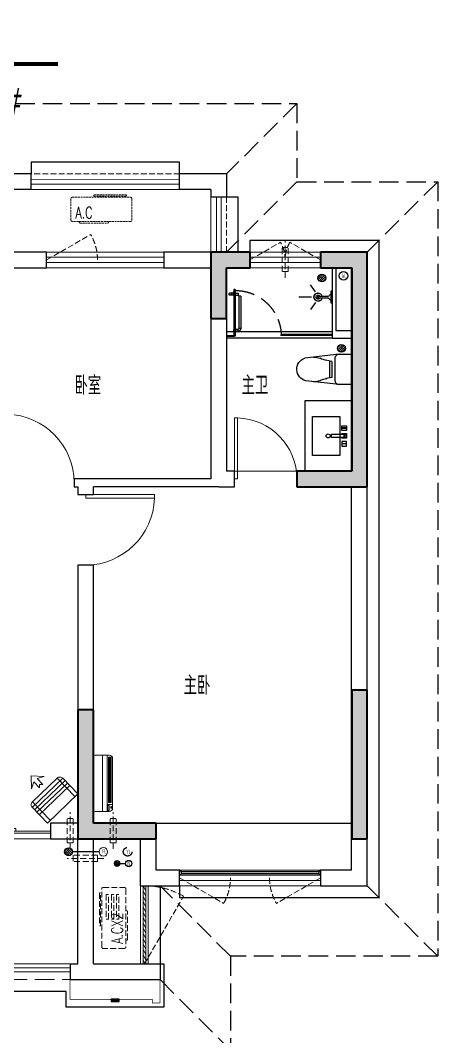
# Model space of a CAD drawing. Extents: x 3753737 to 4713801, y -857380 to 24339.
# Drawn here: x 4514912 to 4520249, y -742163 to -729171 of the extents above; entities that cross this region are included whole.
import ezdxf

# ---------------------------------------------------------------- set-up
doc = ezdxf.new("R2010")
doc.units = 0
doc.header["$LTSCALE"] = 1000
doc.header["$MEASUREMENT"] = 0
doc.linetypes.add('DASH', pattern=[0.35, 0.25, -0.1])
doc.linetypes.add('HIDDEN', pattern=[0.375, 0.25, -0.125])
doc.layers.get('0').update_dxf_attribs({"linetype": 'CONTINUOUS'})
for name, color, linetype in [('!!电气', 1, 'CONTINUOUS'), ('3-栏杆1', 252, 'CONTINUOUS'), ('3.5方案汇报，与郭总、侯月琴确定户型_t8$0$2020.03.04 -1安徽标准化洋房户型(UA）_t8_t8$0$看线', 154, 'CONTINUOUS'), ('DIM-照明', 7, 'CONTINUOUS'), ('IP-bath&kitchen-JOHNSON', 4, 'CONTINUOUS'), ('LVTRY', 252, 'CONTINUOUS'), ('P-bath&kitchen-JOHNSON', 4, 'CONTINUOUS'), ('VPIPE-中水', 122, 'CONTINUOUS'), ('VPIPE-凝结', 150, 'CONTINUOUS'), ('VPIPE-雨水', 4, 'DASH'), ('WALL', 252, 'CONTINUOUS'), ('WIRE-综合布线', 5, 'DASH'), ('卫生间', 6, 'CONTINUOUS'), ('看线', 185, 'CONTINUOUS'), ('立面', 73, 'CONTINUOUS'), ('铝合金', 144, 'CONTINUOUS')]:
    doc.layers.add(name, color=color, linetype=linetype)
for name, color, linetype, lineweight in [('COLUMN', 252, 'CONTINUOUS', 40), ('EQUIP_地漏', 7, 'CONTINUOUS', 18), ('PUB_HATCH', 8, 'CONTINUOUS', 9), ('PUB_TEXT', 7, 'CONTINUOUS', 20), ('VPIPE-废水', 31, 'TG_F', 18), ('WINDOW', 146, 'CONTINUOUS', 20), ('平面-栏杆', 56, 'CONTINUOUS', 15), ('平面-看线', 252, 'CONTINUOUS', 15), ('平面-空调室内机', 176, 'CONTINUOUS', 9), ('平面-空调预留孔', 252, 'CONTINUOUS', 15)]:
    doc.layers.add(name, color=color, linetype=linetype, lineweight=lineweight)
doc.styles.add('_TCH_DIM', font='SIMPLEX', dxfattribs={"bigfont": 'GBCBIG'})
doc.styles.add('HZTXT', font='gbeitc.shx', dxfattribs={"width": 0.8, "height": 400, "bigfont": 'hztxt.shx'})
doc.styles.get("Standard").update_dxf_attribs({"font": 'gbenor.shx', "bigfont": 'gbcbig.shx'})
doc.styles.add('TG_LINETYPE', font='SIMPLEX', dxfattribs={"width": 0.8, "height": 3, "bigfont": 'HZTXT'})
doc.linetypes.add('TG_F', pattern='A,2,-0.3,["F",TG_LINETYPE,S=0.1,R=0,X=-0.23,Y=-0.15],0', length=2.3)

# ---------------------------------------------------------------- blocks, each defined once
blk = doc.blocks.new('A$C148B7D8E')
at = {"layer": '卫生间', "color": 252, "linetype": 'DASH'}
for p, q in [((900, 10000), (1800, 9100)), ((-900, 9000), (0, 8100)), ((900, 9000), (1800, 8100)), ((-900, -900), (0, 0)), ((1750, -900), (2650, 0)), ((2650, -1200), (1750, -2100))]:
    blk.add_line(p, q, dxfattribs=at)
blk.add_lwpolyline([(16100, 14000), (16100, 15400), (7700, 15400), (7700, 10800), (7300, 10800), (7300, 10000), (900, 10000), (900, 9000), (-900, 9000), (-900, -900), (1750, -900), (1750, -2100), (23450, -2100), (23450, -900), (25100, -900)], dxfattribs=at)
blk = doc.blocks.new('rrrrrrrrrrrra')
at = {"color": 8}
for p, q in [((-112, 459), (-112, 324)), ((253, 484), (-87, 484)), ((278, 324), (278, 459)), ((-112, 324), (-64, -103)), ((-59, 271), (224, 271)), ((278, 324), (228, -116)), ((-21, 232), (-34, 154)), ((191, 200), (-26, 200)), ((186, 232), (-21, 232)), ((186, 232), (199, 154))]:
    blk.add_line(p, q, dxfattribs=at)
for centre, radius, start, end in [((-87, 459), 25, 90, 180), ((253, 459), 25, 0, 90), ((-59, 324), 53.3, 180, 270), ((224, 324), 53.3, 270, 0), ((-323, 210), 294, 333.5369, 351.4828), ((488, 210), 294, 188.5172, 206.4631), ((149, -3), 224, 158.5202, 180), ((16, -3), 224, 0, 21.4798), ((84, -64), 153, 195.0773, 340.1181)]:
    blk.add_arc(centre, radius, start, end, dxfattribs=at)
blk = doc.blocks.new('A$C1E0F638F')
for points in [[(500, 435), (500, 85), (0, 85), (0, 435)], [(270, 30), (230, 30), (230, 195), (270, 195)], [(120, 0), (180, 0), (180, 60), (120, 60)], [(147, 55), (153, 55), (153, 5), (147, 5)], [(230, 30), (270, 30), (270, 10), (230, 10)], [(380, 0), (320, 0), (320, 60), (380, 60)], [(353, 55), (347, 55), (347, 5), (353, 5)]]:
    blk.add_lwpolyline(points, close=True)
blk.add_lwpolyline([(270, 60), (280, 60), (280, 0), (220, 0), (220, 60), (230, 60)])
blk.add_circle((250, 236), 26)
blk = doc.blocks.new('$lvtry$00000171')
for p, q in [((-74, 11), (-11, 74)), ((-70, -27), (27, 70)), ((-53, -53), (53, 53)), ((-27, -70), (70, 27)), ((11, -74), (74, -11))]:
    blk.add_line(p, q)
blk.add_circle((0, 0), 75)
blk.add_point((0, 0))
blk = doc.blocks.new('A$C5DCB2F21')
at = {"layer": 'IP-bath&kitchen-JOHNSON', "color": 8}
for p, q in [((74, 0), (-74, 0)), ((-10, -174), (-10, -49)), ((11, -174), (11, -49)), ((-68, -213), (-158, -275)), ((68, -213), (158, -275)), ((0, -261), (0, -425))]:
    blk.add_line(p, q, dxfattribs=at)
blk.add_lwpolyline([(74, 0), (74, -16), (-74, -16), (-74, 0)], dxfattribs=at)
for points in [[(-26, -31, -0.364142), (-38, -16, -0.020495)], [(-10, -49, 0.214893), (-26, -31, 7.649644)], [(11, -49, -0.21439), (26, -31, -7.649644)], [(26, -31, 0.364142), (38, -16, 0.020495)]]:
    blk.add_lwpolyline(points, format="xyb", dxfattribs=at)
blk.add_arc((0, -174), 10.5, 180, 0, dxfattribs=at)
for centre, major_axis, ratio, start_param, end_param in [((0, -181), (53.6, 0), 0.987577, 1.76809, 7.656688), ((0, -179), (-51, 0), 0.990052, -1.36297, 4.504563), ((0, -178), (-26.8, 0), 0.994812, -1.167677, 4.309269), ((-12, -165), (0, 1.43), 0.85, -1.570796, 4.712389), ((-12, -189), (0, 1.43), 0.85, 4.712389, 10.995574), ((12, -165), (0, 1.43), 0.85, 4.712389, 10.995574), ((12, -189), (0, 1.43), 0.85, 4.712389, 10.995574)]:
    blk.add_ellipse(centre, major_axis=major_axis, ratio=ratio, start_param=start_param, end_param=end_param, dxfattribs=at)
blk = doc.blocks.new('GDGDRGDGRD')
blk.add_hatch(color=252).paths.add_polyline_path([(491782, 524769), (491781, 524772), (491773, 524768), (491774, 524766)])
at = {"color": 252}
for p, q in [((491771, 524768), (491783, 524773)), ((491772, 524768), (491772, 524768)), ((491772, 524768), (491774, 524765)), ((491783, 524761), (491772, 524761)), ((491783, 524760), (491772, 524760)), ((491772, 524752), (491774, 524751)), ((491774, 524751), (491772, 524751)), ((491773, 524760), (491773, 524740)), ((491774, 524765), (491783, 524769)), ((491778, 524771), (491778, 524732)), ((491783, 524752), (491781, 524752)), ((491781, 524752), (491783, 524752)), ((491782, 524772), (491783, 524773)), ((491782, 524772), (491783, 524769)), ((491783, 524760), (491783, 524739))]:
    blk.add_line(p, q, dxfattribs=at)
for centre, radius, start, end in [((491784, 524755), 13.5, 155.1524, 208.9779), ((491772, 524767), 1, 111.5266, 175.7652), ((491791, 524767), 20.5, 177.9915, 196.9003), ((491772, 524767), 0.5, 112.733, 178.0542), ((491791, 524767), 19.5, 177.4658, 196.2484), ((491786, 524755), 14.6, 161.8973, 193.7147), ((491781, 524753), 9.42, 188.0154, 204.2283), ((491772, 524749), 0.5, 208.9779, 24.2283), ((491772, 524754), 11.7, 335.4186, 349.5177), ((491783, 524749), 0.5, 155.4186, 330.1502), ((491783, 524772), 0.5, 340.7609, 112.533), ((491783, 524772), 1.17, 340.0401, 112.533), ((491804, 524765), 20.6, 160.0401, 190.8473), ((491807, 524764), 24, 160.7609, 187.0487), ((491772, 524755), 13.4, 330.1502, 25.0815), ((491771, 524755), 12.4, 343.9451, 21.3478)]:
    blk.add_arc(centre, radius, start, end, dxfattribs=at)
blk.add_open_spline([(491773, 524740), (491773, 524740), (491775, 524738), (491778, 524742), (491781, 524740), (491783, 524739)], degree=3, knots=[0, 0, 0, 0, 3.066329, 6.218313, 11.124135, 11.124135, 11.124135, 11.124135])
at = {"layer": 'IP-bath&kitchen-JOHNSON', "color": 252}
for p, q in [((490533, 524228), (491883, 524228)), ((490533, 524193), (491183, 524193)), ((490533, 524183), (491183, 524183)), ((490533, 524148), (491883, 524148)), ((491183, 524183), (491183, 524193)), ((491883, 524183), (491783, 524183)), ((491783, 524173), (491783, 524183)), ((491883, 524173), (491783, 524173))]:
    blk.add_line(p, q, dxfattribs=at)
for points in [[(490533, 525048), (490533, 524148), (490283, 524148)], [(490483, 525048), (490483, 524248), (490283, 524248)]]:
    blk.add_lwpolyline(points, dxfattribs=at)
at = {"layer": 'LVTRY', "color": 252}
blk.add_lwpolyline([(490883, 522448), (490283, 522448), (490283, 523348), (490883, 523348)], close=True, dxfattribs=at)
at = {"layer": 'P-bath&kitchen-JOHNSON', "color": 252}
for p, q in [((491772, 524735), (491779, 524735)), ((491772, 524706), (491772, 524735)), ((491775, 524735), (491778, 524733)), ((491775, 524716), (491775, 524735)), ((491778, 524718), (491778, 524733)), ((491779, 524735), (491781, 524734)), ((491779, 524733), (491779, 524735)), ((491781, 524733), (491781, 524734)), ((491794, 524735), (491797, 524735)), ((491794, 524735), (491794, 524706)), ((491797, 524735), (491799, 524733)), ((491797, 524735), (491797, 524718)), ((491799, 524708), (491799, 524733)), ((491699, 524687), (491699, 524271)), ((491699, 524687), (491725, 524687)), ((491725, 524687), (491725, 524271)), ((491735, 524723), (491735, 524697)), ((491767, 524723), (491735, 524723)), ((491767, 524697), (491735, 524697)), ((491772, 524706), (491779, 524706)), ((491775, 524725), (491775, 524706)), ((491775, 524706), (491778, 524708)), ((491778, 524718), (491778, 524708)), ((491779, 524708), (491779, 524706)), ((491779, 524706), (491781, 524707)), ((491781, 524708), (491781, 524707)), ((491789, 524723), (491843, 524723)), ((491789, 524697), (491843, 524697)), ((491794, 524706), (491797, 524706)), ((491797, 524706), (491797, 524723)), ((491797, 524706), (491799, 524708)), ((491820, 524697), (491820, 524723)), ((491699, 524271), (491725, 524271)), ((491735, 524235), (491735, 524261)), ((491735, 524261), (491767, 524261)), ((491735, 524235), (491767, 524235)), ((491769, 524263), (491767, 524261)), ((491767, 524261), (491767, 524235)), ((491769, 524233), (491767, 524235)), ((491769, 524263), (491769, 524233)), ((491772, 524263), (491769, 524263)), ((491772, 524233), (491769, 524233)), ((491772, 524263), (491772, 524233)), ((491784, 524263), (491786, 524263)), ((491784, 524233), (491784, 524263)), ((491784, 524233), (491786, 524233)), ((491786, 524233), (491786, 524263)), ((491786, 524263), (491788, 524261)), ((491788, 524235), (491788, 524261))]:
    blk.add_line(p, q, dxfattribs=at)
blk.add_lwpolyline([(491783, 524173), (491783, 524760), (491773, 524760), (491773, 524173)], close=True, dxfattribs=at)
at = {"layer": 'P-bath&kitchen-JOHNSON', "color": 252, "linetype": 'DASH'}
blk.add_arc((491769, 524171), 586, 89.7967, 179.3922, dxfattribs=at)
at = {"layer": 'P-bath&kitchen-JOHNSON', "color": 252}
blk.add_arc((491835, 524710), 15.3, 304.053, 55.9616, dxfattribs=at)
for centre, major_axis, start_param, end_param in [((491735, 524687), (0, 10.4), 0, 1.570796), ((491735, 524271), (0, 35.7), 1.570796, 3.141593), ((491735, 524271), (0, 10.4), 1.570796, 3.141593)]:
    blk.add_ellipse(centre, major_axis=major_axis, ratio=1, start_param=start_param, end_param=end_param, dxfattribs=at)
at = {"layer": 'IP-bath&kitchen-JOHNSON', "color": 252, "rotation": 90.008488524447}
blk.add_blockref('A$C5DCB2F21', (490533, 524673), dxfattribs=at)
at = {"layer": 'LVTRY', "color": 252, "xscale": -0.6666666667107826, "yscale": 0.6666666667107826}
for p in [(490663, 524918), (490413, 524018)]:
    blk.add_blockref('$lvtry$00000171', p, dxfattribs=at)
at = {"layer": 'LVTRY', "color": 252, "extrusion": (0, 0, -1), "xscale": -1, "zscale": -1, "rotation": 270}
blk.add_blockref('rrrrrrrrrrrra', (-490766, 523666), dxfattribs=at)
at = {"layer": 'LVTRY', "color": 252, "xscale": -1, "rotation": 270}
blk.add_blockref('A$C1E0F638F', (490347, 522649), dxfattribs=at)
blk = doc.blocks.new('GFDGFSDFGD')
at = {"layer": 'PUB_HATCH'}
for points in [[(469217, 373024), (468717, 373024), (468717, 372174), (468917, 372174), (468917, 372824), (469217, 372824)], [(470117, 373024), (470117, 372824), (470517, 372824), (470517, 370224), (469817, 370224), (469817, 370024), (470717, 370024), (470717, 373024)], [(470717, 367424), (470517, 367424), (470517, 365524), (470717, 365524)], [(468017, 365524), (468017, 365724), (467217, 365724), (467217, 367174), (467017, 367174), (467017, 365524)]]:
    blk.add_hatch(color=256, dxfattribs=at).paths.add_polyline_path(points)
at = {"layer": 'COLUMN', "color": 252}
for p, q in [((469217, 373024), (468717, 373024)), ((468717, 373024), (468717, 372174)), ((469217, 372824), (469217, 373024)), ((470117, 373024), (470117, 372824)), ((470717, 373024), (470117, 373024)), ((470717, 370024), (470717, 373024)), ((468917, 372174), (468917, 372824)), ((468917, 372824), (469217, 372824)), ((470117, 372824), (470517, 372824)), ((470517, 372824), (470517, 370224)), ((468717, 372174), (468917, 372174)), ((470517, 370224), (469817, 370224)), ((469817, 370224), (469817, 370024)), ((469817, 370024), (470717, 370024)), ((470717, 367424), (470517, 367424)), ((470517, 367424), (470517, 365524)), ((470717, 365524), (470717, 367424)), ((467217, 367174), (467017, 367174)), ((467017, 367174), (467017, 365524)), ((467217, 365724), (467217, 367174)), ((468017, 365724), (467217, 365724)), ((468017, 365524), (468017, 365724)), ((467017, 365524), (468017, 365524)), ((470517, 365524), (470717, 365524))]:
    blk.add_line(p, q, dxfattribs=at)
blk = doc.blocks.new('dongkong')
at = {"layer": '平面-空调预留孔', "color": 8, "linetype": 'HIDDEN', "ltscale": 0.3}
for p, q in [((-603796, 210900), (-603796, 210431)), ((-603836, 210821), (-603836, 210511)), ((-603836, 210821), (-603756, 210821)), ((-603756, 210821), (-603756, 210511))]:
    blk.add_line(p, q, dxfattribs=at)
blk.add_lwpolyline([(-603756, 210511), (-603836, 210511)], dxfattribs=at)
blk = doc.blocks.new('A$C001338C2')
at = {"color": 8}
for p, q in [((0, 249), (0, 22)), ((845, 304), (55, 304)), ((109, 215), (109, 304)), ((900, 22), (900, 249)), ((22, 0), (878, 0))]:
    blk.add_line(p, q, dxfattribs=at)
at = {"color": 8, "lineweight": 5}
for p, q in [((900, 215), (0, 215)), ((865, 279), (144, 279)), ((144, 279), (144, 266)), ((387, 279), (144, 279)), ((144, 279), (144, 253)), ((144, 266), (865, 266)), ((144, 240), (144, 253)), ((144, 253), (865, 253)), ((865, 240), (144, 240)), ((387, 240), (387, 279)), ((622, 240), (387, 240)), ((865, 279), (622, 279)), ((622, 279), (622, 240)), ((865, 253), (865, 279)), ((865, 266), (865, 240)), ((900, 143), (0, 143))]:
    blk.add_line(p, q, dxfattribs=at)
at = {"color": 8}
for points in [[(89, 226), (22, 226, -0.414214), (17, 232), (17, 243, -0.414214), (22, 249), (89, 249, -0.414214), (95, 243), (95, 232, -0.414214)], [(73, 275), (57, 275, -0.414214), (51, 281), (51, 283, -0.414214), (57, 289), (73, 289, -0.414214), (79, 283), (79, 281, -0.414214)]]:
    blk.add_lwpolyline(points, format="xyb", close=True, dxfattribs=at)
for centre, radius, start, end in [((55, 249), 55, 90, 180), ((845, 249), 55, 360, 90), ((22, 22), 22, 180, 270), ((878, 22), 22, 270, 360)]:
    blk.add_arc(centre, radius, start, end, dxfattribs=at)
blk = doc.blocks.new('$TwtSys$00000141')
at = {"color": 252}
for p, q in [((-47, 4), (-5, 46)), ((-47, 4), (-5, 46)), ((-44, -18), (18, 44)), ((-44, -18), (18, 44)), ((-33, -33), (33, 33)), ((-33, -33), (33, 33)), ((-16, -44), (44, 16)), ((-16, -44), (44, 16)), ((6, -46), (46, -6)), ((6, -46), (46, -6))]:
    blk.add_line(p, q, dxfattribs=at)
blk.add_circle((0, 0), 47, dxfattribs=at)
blk.add_circle((0, 0), 47, dxfattribs=at)
blk = doc.blocks.new('fergve')
at = {"layer": '平面-空调预留孔', "color": 8, "linetype": 'DASH', "ltscale": 0.3}
for p, q in [((119063, 54988), (119063, 54978)), ((119073, 54968), (119426, 54968)), ((119436, 54978), (119436, 54988))]:
    blk.add_line(p, q, dxfattribs=at)
blk.add_lwpolyline([(119716, 54988), (118976, 54988, -0.414214), (118956, 55008), (118956, 55278, -0.414214), (118976, 55298), (119716, 55298, -0.414214), (119736, 55278), (119736, 55008, -0.414214)], format="xyb", close=True, dxfattribs=at)
for points in [[(119667, 55327), (119247, 55327), (119247, 55312), (119667, 55312)], [(119645, 55239), (119330, 55239), (119330, 55210), (119645, 55210)], [(119645, 55173), (119330, 55173), (119330, 55144), (119645, 55144)], [(119645, 55108), (119330, 55108), (119330, 55079), (119645, 55079)]]:
    blk.add_lwpolyline(points, close=True, dxfattribs=at)
for centre, start, end in [((119073, 54978), 180, 270), ((119426, 54978), 270, 0)]:
    blk.add_arc(centre, 10, start, end, dxfattribs=at)
at = {"layer": '平面-空调预留孔', "color": 8, "linetype": 'DASH', "ltscale": 0.3, "style": '_TCH_DIM', "width": 0.705882}
blk.add_text('A.CX2', height=146.9, dxfattribs=at).set_placement((119015, 55027))
blk = doc.blocks.new('dasdasf1sa2f31as32f')
at = {"color": 8}
for p, q in [((-270, 524), (-428, 237)), ((-270, 524), (114, 314)), ((-116, 586), (43, 640)), ((-23, 586), (-116, 586)), ((-23, 586), (-73, 493)), ((32, 555), (-18, 463)), ((83, 477), (32, 555)), ((83, 477), (43, 640)), ((-473, 260), (-339, 504)), ((72, 132), (-401, 392)), ((93, 169), (-381, 428)), ((115, 208), (-359, 468)), ((135, 245), (-339, 505)), ((-31, 504), (-73, 493)), ((-18, 463), (-31, 504)), ((114, 314), (-44, 26)), ((0, 0), (-473, 260)), ((134, 244), (0, 0))]:
    blk.add_line(p, q, dxfattribs=at)
for centre, start, end in [((-294, 479), 61.2593, 151.2593), ((89, 269), 331.2593, 61.2593)]:
    blk.add_arc(centre, 51.3, start, end, dxfattribs=at)
blk = doc.blocks.new('GDGDRGDGDRGDR')
at = {"layer": '平面-空调室内机', "ltscale": 0.3, "xscale": -1}
for p, rotation in [((1070713, 653503), 180), ((256446, 1046278), 270)]:
    blk.add_blockref('dongkong', p, dxfattribs=dict(at, rotation=rotation))
at = {"layer": '平面-空调预留孔', "xscale": -1, "rotation": 15.00000000331026}
blk.add_blockref('dasdasf1sa2f31as32f', (466626, 442932), dxfattribs=at)
at = {"layer": '平面-空调预留孔', "rotation": 90}
blk.add_blockref('fergve', (522618, 322375), dxfattribs=at)
blk = doc.blocks.new('rtyryrtyeeretee')
at = {"layer": '平面-空调预留孔', "color": 252, "linetype": 'DASH', "ltscale": 0.1}
for p, q in [((669749, 343882), (669749, 343872)), ((669759, 343862), (670112, 343862)), ((670122, 343872), (670122, 343882))]:
    blk.add_line(p, q, dxfattribs=at)
blk.add_lwpolyline([(670402, 343882), (669662, 343882, -0.414214), (669642, 343902), (669642, 344172, -0.414214), (669662, 344192), (670402, 344192, -0.414214), (670422, 344172), (670422, 343902, -0.414214)], format="xyb", close=True, dxfattribs=at)
blk.add_lwpolyline([(670353, 344221), (669933, 344221), (669933, 344206), (670353, 344206)], close=True, dxfattribs=at)
for centre, start, end in [((669759, 343872), 180, 270), ((670112, 343872), 270, 0)]:
    blk.add_arc(centre, 10, start, end, dxfattribs=at)
at = {"layer": '平面-空调预留孔', "color": 252, "linetype": 'DASH', "ltscale": 0.1, "style": '_TCH_DIM', "width": 0.705882}
blk.add_text('A.C', height=146.9, dxfattribs=at).set_placement((669701, 343922))
blk = doc.blocks.new('$DorLib2D$00000001')
for p, q in [((0.45, 0.975), (0.5, 0.975)), ((0.45, 0), (0.45, 0.975)), ((0.5, 0), (0.5, 0.975)), ((0.5, 0), (0.45, 0))]:
    blk.add_line(p, q)
at = {"lineweight": 13}
blk.add_arc((0.475, 0), 0.975, 91.4693, 180, dxfattribs=at)
blk = doc.blocks.new('$WINLIB2D$00000001')
at = {"color": 0}
for points in [[(-0.5, 0.5), (-0.5, -0.5)], [(-0.5, 0.5), (0.5, 0.5)], [(0.5, -0.5), (0.5, 0.5)], [(0.5, 0.1667), (-0.5, 0.1667)], [(0.5, -0.1667), (-0.5, -0.1667)], [(-0.5, -0.5), (0.5, -0.5)]]:
    blk.add_lwpolyline(points, dxfattribs=at)
blk = doc.blocks.new('$DorLib2D$00000138')
at = {"color": 0, "linetype": 'Continuous'}
for p, q in [((-0.2875, 0), (-0.2875, 0.1538)), ((-0.2875, 0.1538), (0, 0.1538)), ((0, 0.1538), (0, 0)), ((0.2875, 0.1538), (0, 0.1538)), ((0.2875, 0), (0.2875, 0.1538)), ((-0.5, -0.1399), (-0.5, 0)), ((-0.5, 0), (-0.2188, 0)), ((0, 0), (-0.2875, 0)), ((-0.2188, 0), (-0.2188, -0.1399)), ((0, 0), (0.2875, 0)), ((0.2188, 0), (0.2188, -0.1399)), ((0.5, 0), (0.2188, 0)), ((0.5, 0), (0.5, -0.1946)), ((0.5, -0.1399), (0.5, 0)), ((-0.2188, -0.1399), (-0.5, -0.1399)), ((0.2188, -0.1399), (0.5, -0.1399)), ((-0.1857, -0.186), (-0.037, -0.186)), ((-0.037, -0.186), (-0.1019, -0.2583)), ((-0.1019, -0.2583), (-0.1019, -0.186)), ((0.1857, -0.186), (0.037, -0.186)), ((0.037, -0.186), (0.1019, -0.2583)), ((0.1019, -0.2583), (0.1019, -0.186))]:
    blk.add_line(p, q, dxfattribs=at)
blk = doc.blocks.new('$WINLIB2D$00000039')
at = {"color": 0}
for points in [[(-0.5, 0.5), (-0.5, -0.5)], [(0.5, 0.5), (-0.5, 0.5)], [(0.5, -0.5), (0.5, 0.5)], [(-0.5, 0.167), (0.5, 0.167)], [(-0.384, -0.167), (-0.448, 0.167)], [(-0.316, -0.167), (-0.38, 0.167)], [(-0.248, -0.167), (-0.312, 0.167)], [(-0.18, -0.167), (-0.244, 0.167)], [(-0.112, -0.167), (-0.176, 0.167)], [(-0.044, -0.167), (-0.108, 0.167)], [(0.024, -0.167), (-0.04, 0.167)], [(0.092, -0.167), (0.028, 0.167)], [(0.16, -0.167), (0.096, 0.167)], [(0.228, -0.167), (0.164, 0.167)], [(0.296, -0.167), (0.232, 0.167)], [(0.364, -0.167), (0.3, 0.167)], [(0.432, -0.167), (0.368, 0.167)], [(0.5, -0.167), (0.436, 0.167)], [(-0.452, -0.167), (-0.5, 0.084)], [(-0.5, -0.167), (0.5, -0.167)], [(0.5, -0.5), (-0.5, -0.5)]]:
    blk.add_lwpolyline(points, dxfattribs=at)
blk = doc.blocks.new('A$C5F341E43')
at = {"layer": '立面'}
h = blk.add_hatch(dxfattribs=at)
h.set_pattern_fill('ANSI31', color=252, scale=2)
h.set_pattern_definition([(45, (-841400.3096, -795945.463), (-2.24506403, 2.24506403), [])])
h.paths.add_polyline_path([(46825, -380), (46925, -380), (46925, -350), (46825, -350)])
at = {"color": 252, "const_width": 8}
blk.add_lwpolyline([(47450, -100), (47450, -400), (47350, -400), (47350, -350), (46300, -350), (46300, -100)], dxfattribs=at)
at = {"layer": '3-栏杆1', "color": 252}
for p, q in [((47720.3, 1282.2), (47700, 1300)), ((47700, 1300), (47720.3, 1282.2)), ((49479.7, 1282.2), (49500, 1300)), ((49500, 1300), (49479.7, 1282.2)), ((47720.3, 1252.9), (47700, 1233.1)), ((47700, 1233.1), (47720.3, 1252.9)), ((47720.3, 1282.1), (49479.7, 1282.2)), ((47720.3, 1282.2), (47720.3, 1252.9)), ((49479.7, 1252.9), (47720.3, 1252.9)), ((49479.7, 1282.2), (49479.7, 1252.9)), ((49500, 1233.1), (49479.7, 1252.9))]:
    blk.add_line(p, q, dxfattribs=at)
at = {"layer": '3.5方案汇报，与郭总、侯月琴确定户型_t8$0$2020.03.04 -1安徽标准化洋房户型(UA）_t8_t8$0$看线', "color": 252, "ltscale": 10}
blk.add_line((47400, 1900), (49900, 1900), dxfattribs=at)
at = {"layer": 'VPIPE-中水', "color": 252, "linetype": 'Continuous'}
blk.add_circle((49794.8, 8895), 55, dxfattribs=at)
at = {"layer": 'VPIPE-凝结', "color": 252, "ltscale": 0.1}
blk.add_line((46670, 1535), (46330, 1535), dxfattribs=at)
blk.add_lwpolyline([(46937.6, 1385), (47010, 1385)], dxfattribs=at)
at = {"layer": 'VPIPE-凝结', "color": 252}
blk.add_circle((47050, 1385), 40, dxfattribs=at)
at = {"layer": 'VPIPE-废水', "color": 252}
blk.add_circle((46725, 1535), 55, dxfattribs=at)
at = {"layer": 'VPIPE-雨水', "color": 252}
blk.add_circle((47035, 1535), 55, dxfattribs=at)
at = {"layer": 'WALL', "color": 252}
for p, q in [((45800, 10200), (45200, 10200)), ((45800, 10000), (45800, 10200)), ((48300, 10200), (47700, 10200)), ((47700, 10000), (47700, 10200)), ((48300, 10200), (48300, 9900)), ((45800, 10000), (45400, 10000)), ((48100, 10000), (47700, 10000)), ((48100, 10000), (48100, 9900)), ((48300, 9900), (48100, 9900)), ((46000, 9200), (45300, 9200)), ((46000, 9000), (46000, 9200)), ((48200, 9200), (47500, 9200)), ((47500, 9200), (47500, 9000)), ((48599.9, 9200), (48200, 9200)), ((48599.9, 9000), (48599.9, 9200)), ((50100, 9200), (49499.9, 9200)), ((49499.9, 9200), (49499.9, 9000)), ((50100, 6300), (50100, 9200)), ((45400, 9000), (46000, 9000)), ((47500, 9000), (48100, 9000)), ((48100, 9000), (48100, 6300)), ((48300, 9000), (48599.9, 9000)), ((48300, 9000), (48300, 6400)), ((49499.9, 9000), (49900, 9000)), ((49900, 6400), (49900, 9000)), ((48400, 6400), (48300, 6400)), ((48400, 6200), (48400, 6400)), ((49900, 6400), (49200, 6400)), ((49200, 6400), (49200, 6200)), ((46500, 6300), (46350, 6300)), ((46350, 6300), (46350, 6200)), ((48100, 6300), (46500, 6300)), ((50100, 1100), (50100, 6300)), ((46350, 6200), (46400, 6200)), ((46400, 6200), (46400, 6100)), ((48200, 6200), (46600, 6200)), ((46600, 6100), (46600, 6200)), ((48200, 6200), (48400, 6200)), ((49200, 6200), (49900, 6200)), ((49900, 1300), (49900, 6200)), ((46400, 6100), (46600, 6100)), ((46600, 5200), (46400, 5200)), ((46400, 5200), (46400, 1900)), ((46600, 1900), (46600, 5200)), ((46400, 1900), (46050, 1900)), ((46050, 1900), (46050, 1700)), ((46600, 1900), (47400, 1900)), ((47400, 1300), (47400, 1900)), ((46050, 1700), (46400, 1700)), ((46400, 100), (46400, 1700)), ((46600, 1700), (47200, 1700)), ((46600, 100), (46600, 1700)), ((47200, 1100), (47200, 1700)), ((47700, 1300), (47400, 1300)), ((47700, 1100), (47700, 1300)), ((49900, 1300), (49500, 1300)), ((49500, 1300), (49500, 1100)), ((47200, 1100), (47700, 1100)), ((49500, 1100), (50100, 1100)), ((46300, 100), (46400, 100)), ((46300, 100), (46300, -100)), ((46600, 100), (47450, 100)), ((47450, 100), (47450, -100)), ((46300, -100), (46500, -100)), ((46500, -100), (47450, -100))]:
    blk.add_line(p, q, dxfattribs=at)
at = {"layer": 'WINDOW', "color": 252}
for p, q in [((49200, 6400), (48400, 6400)), ((43950, 1700), (46050, 1700))]:
    blk.add_line(p, q, dxfattribs=at)
at = {"layer": 'WINDOW', "color": 252, "linetype": 'DASH', "ltscale": 0.3}
for points in [[(46000, 9100), (46563.1, 9424.6, -0.1314846), (46650, 9100)], [(48599.9, 9100), (48989.7, 9324.9, -0.1316053), (49049.9, 9100)], [(49499.9, 9100), (49110.2, 9324.9, 0.1316053), (49049.9, 9100)], [(47700, 1200), (48263.1, 875.4, 0.1314846), (48350, 1200)], [(49500, 1200), (48936.9, 875.4, -0.1314846), (48850, 1200)], [(47250, 100), (47750, 966, 0.1316525), (47250, 1100)]]:
    blk.add_lwpolyline(points, format="xyb", dxfattribs=at)
at = {"layer": '平面-栏杆', "color": 252}
for points in [[(45800, 10130), (47700, 10130.3)], [(45800, 10070), (47700, 10070.3)], [(48169.7, 9900), (48170, 9200)], [(48229.7, 9900), (48230, 9200)], [(41650, 50), (46300, 50)], [(41650, 0), (46300, 0)]]:
    blk.add_lwpolyline(points, dxfattribs=at)
at = {"layer": '平面-看线', "color": 252, "linetype": 'DASH', "ltscale": 0.3}
blk.add_line((48300, 9200), (48299.7, 9900), dxfattribs=at)
blk.add_lwpolyline([(47700, 10200), (45800, 10200)], dxfattribs=at)
at = {"layer": '平面-看线', "color": 252}
for points in [[(47700, 10000), (45800, 10000)], [(48099.7, 9900), (48100, 9200)], [(41650, 100), (46300, 100)]]:
    blk.add_lwpolyline(points, dxfattribs=at)
at = {"layer": '平面-看线', "color": 252, "linetype": 'DASH'}
blk.add_lwpolyline([(41650, -100), (46300, -100)], dxfattribs=at)
at = {"layer": '看线', "color": 252, "ltscale": 0.5}
for points in [[(47700, 10200), (47700, 10350), (45800, 10350), (45800, 10200)], [(48449.7, 9200), (48449.7, 9900), (48299.7, 9900)], [(47450, 1100), (47450, 100)], [(46250, -250), (41650, -250)]]:
    blk.add_lwpolyline(points, dxfattribs=at)
at = {"layer": '看线', "color": 252}
for points in [[(47700, 1100), (47700, 950), (50250, 950), (50250, 9350), (48599.9, 9350), (48599.9, 9200)], [(47450, 100), (47500, 100), (47500, -450), (46250, -450), (46250, -250)]]:
    blk.add_lwpolyline(points, dxfattribs=at)
at = {"layer": '立面', "color": 252}
blk.add_lwpolyline([(46825, -380), (46925, -380), (46925, -350), (46825, -350)], close=True, dxfattribs=at)
at = {"layer": '铝合金', "color": 252}
blk.add_lwpolyline([(46825, -380), (46925, -380), (46925, -350), (46825, -350)], close=True, dxfattribs=at)
at = {"color": 252, "xscale": -1}
for name, p in [('A$C148B7D8E', (50100, 1100)), ('GDGDRGDGRD', (540182.4, -516048.5))]:
    blk.add_blockref(name, p, dxfattribs=at)
at = {"color": 252}
for name, p in [('GFDGFSDFGD', (-420616.6, -363823.7)), ('rtyryrtyeeretee', (-623331.9, -334291)), ('GDGDRGDGDRGDR', (-420616.6, -441032.1))]:
    blk.add_blockref(name, p, dxfattribs=at)
at = {"layer": 'EQUIP_地漏', "color": 252, "xscale": 0.8, "yscale": -0.8, "zscale": 0.8, "rotation": 180}
blk.add_blockref('$TwtSys$00000141', (46900, 1385), dxfattribs=at)
at = {"layer": 'LVTRY', "color": 252, "xscale": 0.6666666667107825, "yscale": 0.6666666667107825, "rotation": 269.9999999939778}
blk.add_blockref('$lvtry$00000171', (46280, 1535), dxfattribs=at)
at = {"layer": 'WINDOW', "color": 252}
for name, p, xscale, yscale, zscale, rotation in [('$WINLIB2D$00000001', (46750, 9100), 1500, 200, 1500, 180.0000000030314), ('$WINLIB2D$00000001', (49049.9, 9100), -900, 200, -900, 180.000000003513), ('$DorLib2D$00000001', (45900, 6250), 900, -900, 900, 179.9999999967761), ('$DorLib2D$00000001', (48800, 6300), 800, -800, 800, 179.9999999939821), ('$DorLib2D$00000001', (46500, 5650), 900, -900, 900, 89.9999999987075), ('$DorLib2D$00000138', (45000, 1800), 2100, 200, 2100, 1.05571687412389e-09), ('$WINLIB2D$00000001', (48600, 1200), 1800, 200, 1800, 179.9999999950641), ('$WINLIB2D$00000039', (47250, 600), -1000, 100, -1000, 270)]:
    blk.add_blockref(name, p, dxfattribs=dict(at, xscale=xscale, yscale=yscale, zscale=zscale, rotation=rotation))
at = {"layer": '平面-空调室内机', "color": 252, "ltscale": 0.3, "rotation": 180}
for p in [(-554746, 219771), (-556945.9, 212470.8)]:
    blk.add_blockref('dongkong', p, dxfattribs=at)
at = {"layer": '平面-空调室内机', "color": 252, "ltscale": 0.3, "xscale": -1, "rotation": 180}
blk.add_blockref('dongkong', (650646.1, 212470.8), dxfattribs=at)
at = {"layer": '平面-空调预留孔', "color": 252, "xscale": -0.800000000046565, "yscale": 0.800000000046565, "zscale": 0.800000000046565, "rotation": 269.9999997665698}
blk.add_blockref('A$C001338C2', (46600.1, 2050), dxfattribs=at)
at = {"layer": 'PUB_TEXT', "color": 252, "width": 0.6}
for s, p in [('WL', (49773.8, 8867)), ('FL', (46714, 1511.2)), ('YL', (47016.8, 1507)), ('NL', (47033.2, 1357))]:
    blk.add_text(s, height=56, dxfattribs=at).set_placement(p)
at = {"layer": 'PUB_TEXT', "color": 252}
for s, p in [('卧室', (46356.4, 7377.8)), ('主卫', (48493.3, 7377.8)), ('主卧', (47752, 3542.5))]:
    blk.add_text(s, height=236.31, dxfattribs=at).set_placement(p)

msp = doc.modelspace()

# ---------------------------------------------------------------- linework, layer by layer
at = {"layer": 'WIRE-综合布线', "color": 4, "const_width": 50}
msp.add_lwpolyline([(4512564.3, -729730.6), (4515392.6, -729730.6)], dxfattribs=at)

# ---------------------------------------------------------------- block references
at = {"layer": '!!电气'}
msp.add_blockref('A$C5F341E43', (4469248.6, -741333.8), dxfattribs=at)

# ---------------------------------------------------------------- texts
at = {"layer": 'DIM-照明', "color": 7, "style": 'HZTXT', "width": 0.7}
msp.add_text('强电人（手）孔井', height=350, dxfattribs=at).set_placement((4512933.8, -730422))

doc.saveas('drawing.dxf')
